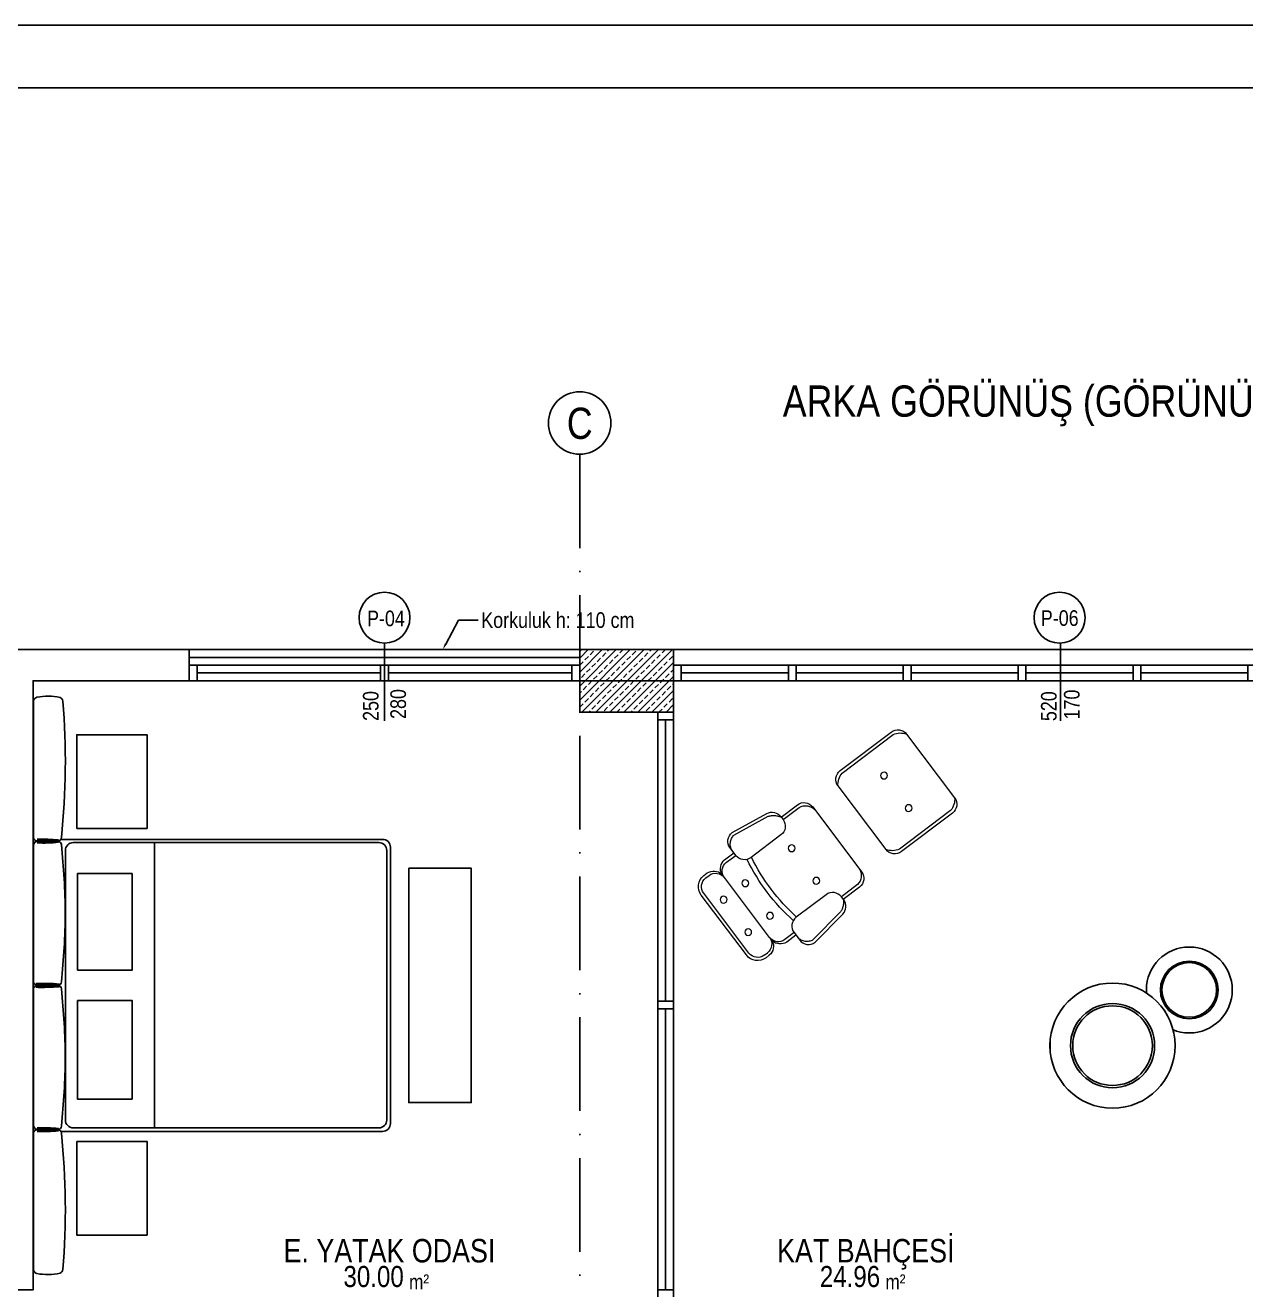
# Model space of a CAD drawing. Header units: millimetres. Extents: x 82776 to 137242, y 11666 to 27998.
# Drawn here: x 103635 to 104417, y 27188 to 27998 of the extents above; entities that cross this region are included whole.
import ezdxf
from ezdxf import colors
from ezdxf.entities.mleader import LeaderData, LeaderLine
from ezdxf.enums import TextEntityAlignment as Align
from ezdxf.math import Vec2, Vec3

# ---------------------------------------------------------------- set-up
doc = ezdxf.new("R2010")
doc.units = ezdxf.units.MM
doc.linetypes.add('ACAD_ISO10W100', pattern=[18, 12, -3, 0, -3])
doc.linetypes.add('HIDDEN', pattern=[9.525, 6.35, -3.175])
doc.layers.add('0_IFC_Area', color=100, linetype='Continuous', plot=False)
for name, color, linetype in [('0_IFC_Elevation_5', 252, 'Continuous'), ('0_IFC_Grid', 14, 'ACAD_ISO10W100'), ('0_IFC_Grid_Text_100', 14, 'Continuous'), ('0_IFC_Hatch_Structure', 251, 'Continuous'), ('0_IFC_Legend_Viewport', 7, 'Continuous'), ('0_IFC_Notation_Section_50', 10, 'Continuous'), ('0_IFC_Room_Text(No)_50', 12, 'Continuous'), ('0_IFC_Text_Explanation_50', 231, 'Continuous'), ('0_IFC_Window_Text', 60, 'Continuous'), ('1_IFC_Concrete_Section', 50, 'Continuous'), ('2_IFC_Handrail', 181, 'Continuous'), ('2_IFC_Wall', 130, 'Continuous'), ('3_IFC_Window', 136, 'Continuous'), ('6_IFC_Furniture', 35, 'Continuous'), ('7_IFC_Tree', 88, 'Continuous')]:
    doc.layers.add(name, color=color, linetype=linetype)
doc.styles.add('ARIAL-NARROW', font='ARIALN.TTF')
doc.styles.add('IFC_TEXT', font='ARIALN.TTF')

# ---------------------------------------------------------------- blocks, each defined once
blk = doc.blocks.new('*U101')
at = {"layer": '0_IFC_Legend_Viewport', "transparency": 33554687}
blk.add_lwpolyline([(-2913.29, 2920), (0, 2920), (0, 0), (-2913.29, 0)], close=True, dxfattribs=at)
at = {"style": 'IFC_TEXT'}
for tag, p in [('PAFTA', (-2283.68, 17.92)), ('KOT', (-1159.06, 17.96)), ('OLCEK', (-110.45, 17.91))]:
    blk.add_attdef(tag, p, '', height=35, dxfattribs=at)
blk = doc.blocks.new('A NK ST')
at = {"layer": '0_IFC_Hatch_Structure', "transparency": 33554687}
h = blk.add_hatch(dxfattribs=at)
h.set_pattern_fill('ANSI33', color=256, angle=180)
h.set_pattern_definition([(225, (-105891.8525, -41506.1965), (4.49012806, -4.49012806), []), (225, (-105896.3426, -41506.1965), (4.49012806, -4.49012806), [3.175, -1.5875])])
h.paths.add_polyline_path([(1030, 0), (1030, -40), (970, -40), (970, 0)])
at = {"layer": '1_IFC_Concrete_Section'}
blk.add_lwpolyline([(1030, 0), (1030, -40), (970, -40), (970, 0)], close=True, dxfattribs=at)
blk = doc.blocks.new('*U105')
blk.add_wipeout([(187.5, -10), (187.5, 0), (-187.5, 0.02), (-187.5, -9.98)]).dxf.layer = '3_IFC_Window'
at = {"layer": '3_IFC_Window'}
blk.add_lwpolyline([(187.5, -10), (187.5, 0), (-187.5, 0.02), (-187.5, -9.98)], close=True, dxfattribs=at)
for points in [[(-187.5, -9.98), (-187.5, 0.02)], [(-182.5, -9.98), (-182.5, 0.02)], [(182.5, -10), (182.5, 0)], [(-182.75, -4.97), (-182.5, -4.98)], [(-2.5, -5.02), (-182.75, -4.97)], [(-2.5, 0), (-2.5, -10)], [(2.5, 0), (2.5, -10)], [(182.5, -5), (2.5, -5)]]:
    blk.add_lwpolyline(points, dxfattribs=at)
blk = doc.blocks.new('bdlobitsehpa2pl')
blk.add_wipeout([(27.11, 4.63), (26.78, 6.24), (26.27, 8.12), (25.22, 10.96), (24.2, 13.06), (22.88, 15.26), (21.23, 17.48), (20.02, 18.85), (18.51, 20.33), (17.24, 21.43), (15.23, 22.9), (12.79, 24.34), (9.92, 25.65), (7.16, 26.55), (4.03, 27.2), (1.85, 27.44), (0, 27.5), (-3.7, 27.25), (-6.89, 26.62), (-9.33, 25.87), (-11.46, 25), (-14.51, 23.36), (-16.67, 21.87), (-18.49, 20.36), (-20.47, 18.37), (-21.65, 16.95), (-21.65, 16.95), (-23.57, 14.17), (-23.57, 14.17), (-25.19, 11.03), (-25.19, 11.03), (-26.34, 7.9), (-26.91, 5.65), (-26.91, 5.65), (-27.42, 2.12), (-27.42, 2.12), (-27.4, -2.33), (-27.4, -2.33), (-27.06, -4.89), (-27.06, -4.89), (-26.32, -7.97), (-25.55, -10.16), (-25.55, -10.16), (-23.56, -14.18), (-23.56, -14.18), (-21.64, -16.97), (-18.91, -19.97), (-18.91, -19.97), (-16.72, -21.83), (-14.97, -23.07), (-14.97, -23.07), (-12.28, -24.61), (-12.28, -24.61), (-9.95, -25.64), (-8.1, -26.28), (-5.64, -26.92), (-3.79, -27.24), (-2.13, -27.42), (0, -27.5), (3.21, -27.31), (5.93, -26.85), (7.82, -26.37), (9.92, -25.65), (11.26, -25.09), (13.12, -24.17), (18.1, -20.7), (18.1, -20.7), (19.59, -19.3), (21.77, -16.81), (21.77, -16.81), (24.18, -13.1), (24.18, -13.1), (25.87, -9.32), (26.89, -5.77), (27.22, -3.91), (27.5, 0), (27.44, 1.76)]).dxf.layer = '6_IFC_Furniture'
at = {"layer": '6_IFC_Furniture'}
for radius in [27.5, 18.5, 17.5]:
    blk.add_circle((0, 0), radius, dxfattribs=at)
blk = doc.blocks.new('Puff Lintz Charles')
at = {"lineweight": 9, "ltscale": 0.1}
blk.add_wipeout([(-0.2143, -0.6494), (-0.2381, -0.6417), (-0.2577, -0.6261), (-0.2705, -0.6046), (-0.275, -0.58), (-0.275, -0.07), (-0.2697, -0.0432), (-0.2545, -0.0205), (-0.2318, -0.0053), (-0.205, 0), (0.205, 0), (0.2318, -0.0053), (0.2545, -0.0205), (0.2697, -0.0432), (0.275, -0.07), (0.275, -0.58), (0.2697, -0.6068), (0.2545, -0.6295), (0.2318, -0.6447), (0.205, -0.65)], dxfattribs=at).dxf.layer = '6_IFC_Furniture'
at = {"layer": '6_IFC_Furniture', "lineweight": 9, "ltscale": 0.1}
for p, q in [((0.205, -0.02), (-0.205, -0.02)), ((-0.205, -0.63), (0.205, -0.63))]:
    blk.add_line(p, q, dxfattribs=at)
blk.add_lwpolyline([(-0.205, -0.65), (0.205, -0.65, 0.414214), (0.275, -0.58), (0.275, -0.07, 0.414214), (0.205, 0), (-0.205, 0, 0.414214), (-0.275, -0.07), (-0.275, -0.58, 0.414214)], format="xyb", close=True, dxfattribs=at)
for centre in [(0, -0.1943), (0, -0.4557)]:
    blk.add_circle(centre, 0.0219, dxfattribs=at)
for centre, start, end in [((-0.1813, -0.1271), 102.456, 148.61936), ((0.1813, -0.1271), 31.38064, 77.544), ((-0.1813, -0.5229), 211.38064, 257.544), ((0.1813, -0.5229), 282.456, 328.61936)]:
    blk.add_arc(centre, 0.1097, start, end, dxfattribs=at)
blk = doc.blocks.new('Poltrona Charles Lintz')
at = {"lineweight": 9, "ltscale": 0.1}
blk.add_wipeout([(-0.71, -0.33), (-0.84, -0.33), (-0.8537, -0.3287), (-0.8668, -0.3247), (-0.8789, -0.3182), (-0.8895, -0.3095), (-0.8982, -0.2989), (-0.9047, -0.2868), (-0.9087, -0.2737), (-0.91, -0.26), (-0.91, 0.2387), (-0.91, 0.26), (-0.9047, 0.2868), (-0.8982, 0.2989), (-0.8895, 0.3095), (-0.8789, 0.3182), (-0.8668, 0.3247), (-0.8537, 0.3287), (-0.84, 0.33), (-0.71, 0.33), (-0.7063, 0.3567), (-0.6929, 0.3801), (-0.6736, 0.3957), (-0.6622, 0.4007), (-0.6501, 0.4036), (-0.4, 0.44), (-0.3732, 0.4347), (-0.3505, 0.4195), (-0.3353, 0.3968), (-0.33, 0.37), (-0.33, 0.33), (-0.2561, 0.33), (-0.2318, 0.3241), (-0.2106, 0.3107), (-0.1949, 0.2912), (-0.1863, 0.2677), (-0.1778, 0.2914), (-0.162, 0.311), (-0.1407, 0.3243), (-0.1161, 0.33), (-0.09, 0.33), (-0.0724, 0.3283), (-0.0556, 0.3231), (-0.04, 0.3148), (-0.0264, 0.3036), (-0.0152, 0.29), (-0.0069, 0.2744), (-0.0017, 0.2576), (0, 0.24), (0, 0), (0, -0.24), (-0.0017, -0.2576), (-0.0069, -0.2744), (-0.0152, -0.29), (-0.0264, -0.3036), (-0.04, -0.3148), (-0.0556, -0.3231), (-0.0724, -0.3283), (-0.09, -0.33), (-0.1161, -0.33), (-0.1286, -0.3282), (-0.1407, -0.3243), (-0.1519, -0.3185), (-0.162, -0.311), (-0.162, -0.311), (-0.1707, -0.3018), (-0.1778, -0.2914), (-0.183, -0.2799), (-0.1863, -0.2677), (-0.1896, -0.2798), (-0.1949, -0.2912), (-0.2019, -0.3016), (-0.2106, -0.3107), (-0.2206, -0.3183), (-0.2318, -0.3241), (-0.2437, -0.3281), (-0.2561, -0.33), (-0.33, -0.33), (-0.33, -0.37), (-0.3313, -0.3837), (-0.3353, -0.3968), (-0.3418, -0.4089), (-0.3505, -0.4195), (-0.3611, -0.4282), (-0.3732, -0.4347), (-0.3863, -0.4387), (-0.4, -0.44), (-0.6501, -0.4036), (-0.6622, -0.4007), (-0.6736, -0.3957), (-0.684, -0.3887), (-0.6929, -0.3801), (-0.7002, -0.37), (-0.7056, -0.3587), (-0.7089, -0.3467), (-0.71, -0.3343)], dxfattribs=at).dxf.layer = '6_IFC_Furniture'
at = {"layer": '6_IFC_Furniture', "linetype": 'HIDDEN', "lineweight": 5, "ltscale": 0.1}
for p, q in [((-0.3987, 0.42), (-0.6472, 0.3838)), ((-0.3987, -0.42), (-0.6472, -0.3838))]:
    blk.add_line(p, q, dxfattribs=at)
at = {"layer": '6_IFC_Furniture', "lineweight": 9, "ltscale": 0.1}
for p, q in [((-0.71, 0.33), (-0.84, 0.33)), ((-0.2561, 0.33), (-0.33, 0.33)), ((-0.09, 0.33), (-0.1161, 0.33)), ((-0.91, 0.26), (-0.91, -0.26)), ((-0.71, 0.31), (-0.84, 0.31)), ((-0.2561, 0.31), (-0.33, 0.31)), ((-0.09, 0.31), (-0.1161, 0.31)), ((-0.1861, -0.24), (-0.1861, 0.24)), ((-0.02, -0.24), (-0.02, 0.24)), ((0, -0.24), (0, 0.24)), ((-0.84, -0.31), (-0.71, -0.31)), ((-0.33, -0.31), (-0.2561, -0.31)), ((-0.09, -0.31), (-0.1161, -0.31)), ((-0.84, -0.33), (-0.71, -0.33)), ((-0.33, -0.33), (-0.2561, -0.33)), ((-0.1161, -0.33), (-0.09, -0.33))]:
    blk.add_line(p, q, dxfattribs=at)
for points in [[(-0.64, 0.24), (-0.4, 0.24, 0.414214), (-0.33, 0.31), (-0.33, 0.37, 0.414214), (-0.4, 0.44), (-0.6501, 0.4036, 0.372448), (-0.71, 0.3343), (-0.71, 0.31, 0.414214)], [(-0.64, -0.24), (-0.4, -0.24, -0.414214), (-0.33, -0.31), (-0.33, -0.37, -0.414214), (-0.4, -0.44), (-0.6501, -0.4036, -0.372448), (-0.71, -0.3343), (-0.71, -0.31, -0.414214)]]:
    blk.add_lwpolyline(points, format="xyb", close=True, dxfattribs=at)
for centre in [(-0.6435, 0.1307), (-0.2716, 0.1307), (-0.0975, 0.1307), (-0.6435, -0.1307), (-0.2716, -0.1307), (-0.0975, -0.1307)]:
    blk.add_circle(centre, 0.0219, dxfattribs=at)
at = {"layer": '6_IFC_Furniture', "linetype": 'HIDDEN', "lineweight": 5, "ltscale": 0.1}
for centre, radius, start, end in [((-0.4097, 0.3404), 0.0804, 7.42387, 82.12347), ((-0.6058, 0.2719), 0.1193, 110.30623, 150.846), ((-0.6058, -0.2719), 0.1193, 209.154, 249.69377), ((-0.4097, -0.3404), 0.0804, 277.87653, 352.57613)]:
    blk.add_arc(centre, radius, start, end, dxfattribs=at)
at = {"layer": '6_IFC_Furniture', "lineweight": 9, "ltscale": 0.1}
for centre, radius, start, end in [((-0.84, 0.26), 0.07, 90, 180), ((-0.2616, 0.2535), 0.0767, 10.66532, 85.89611), ((-0.1115, 0.2542), 0.076, 93.48268, 169.75182), ((-0.09, 0.24), 0.09, 0, 90), ((-0.8273, 0.2275), 0.0834, 98.74623, 172.2777), ((-1.6234, 0), 1.2747, 348.89078, 11.10922), ((-0.2561, 0.24), 0.07, 0, 90), ((-0.1161, 0.24), 0.07, 90, 180), ((-0.09, 0.24), 0.07, 0, 90), ((-1.6547, 0), 1.2747, 349.14766, 10.85234), ((-0.8273, -0.2275), 0.0834, 187.7223, 261.25377), ((-0.2561, -0.24), 0.07, 270, 0), ((-0.1161, -0.24), 0.07, 180, 270), ((-0.09, -0.24), 0.07, 270, 0), ((-0.09, -0.24), 0.09, 270, 0), ((-0.84, -0.26), 0.07, 180, 270), ((-0.2616, -0.2535), 0.0767, 274.10389, 349.33468), ((-0.1115, -0.2542), 0.076, 190.24818, 266.51732)]:
    blk.add_arc(centre, radius, start, end, dxfattribs=at)
blk = doc.blocks.new('*U1130')
blk.add_wipeout([(0, 0), (60, 0), (60, -45), (0, -45)]).dxf.layer = '6_IFC_Furniture'
at = {"layer": '6_IFC_Furniture', "transparency": 33554687}
blk.add_lwpolyline([(0, -45), (0, 0), (60, 0), (60, -45)], close=True, dxfattribs=at)
blk = doc.blocks.new('A$Cac035e16')
at = {"xscale": -1, "rotation": 270}
blk.add_blockref('*U1130', (-39.27, 147.57), dxfattribs=at)
at = {"rotation": 270}
blk.add_blockref('*U1130', (-39.27, -52.71), dxfattribs=at)
blk.add_wipeout([(-107.21, 141.24), (-109.13, 140.86), (-110.75, 139.78), (-111.83, 138.15), (-112.21, 136.24), (-112.21, -40.76), (-111.83, -42.67), (-110.75, -44.29), (-109.13, -45.38), (-107.21, -45.76), (111.59, -45.76), (113.5, -45.38), (115.12, -44.29), (116.21, -42.67), (116.59, -40.76), (116.59, 136.24), (116.21, 138.15), (115.12, 139.78), (113.5, 140.86), (111.59, 141.24)]).dxf.layer = '6_IFC_Furniture'
at = {"layer": '6_IFC_Furniture'}
blk.add_line((-34.49, 138.96), (-34.49, -43.68), dxfattribs=at)
for points in [[(-83.84, 57.35), (-48.84, 57.35), (-48.84, 120.57), (-83.84, 120.57)], [(-83.84, 38.06), (-48.84, 38.06), (-48.84, -23.86), (-83.84, -23.86)]]:
    blk.add_lwpolyline(points, close=True, dxfattribs=at)
blk.add_wipeout([(-111.85, 137.86), (-111.81, 138.25), (-111.7, 138.62), (-111.51, 138.97), (-111.26, 139.27), (-110.96, 139.52), (-110.61, 139.71), (-110.24, 139.82), (-109.85, 139.86), (-96.11, 139.86), (-95.34, 139.71), (-94.69, 139.27), (-94.26, 138.62), (-94.11, 137.86), (-92.31, 115.91), (-91.57, 93.87), (-92.31, 71.88), (-93.08, 60.9), (-94.11, 49.94), (-94.31, 49.06), (-94.89, 48.35), (-95.72, 47.98), (-96.63, 48.01), (-109.85, 47.94), (-110.61, 48.09), (-111.26, 48.53), (-111.7, 49.18), (-111.85, 49.94)]).dxf.layer = '6_IFC_Furniture'
blk.add_arc((-105.9, 245.3), 106.45, 268.00272, 275.36674, dxfattribs=at)
blk.add_wipeout([(-111.85, -42.38), (-111.81, -42.77), (-111.7, -43.14), (-111.51, -43.49), (-111.26, -43.79), (-110.96, -44.04), (-110.61, -44.22), (-110.24, -44.34), (-109.85, -44.38), (-96.11, -44.38), (-95.34, -44.22), (-94.69, -43.79), (-94.26, -43.14), (-94.11, -42.38), (-92.31, -20.43), (-91.57, 1.61), (-92.31, 23.61), (-93.08, 34.58), (-94.11, 45.54), (-94.31, 46.43), (-94.89, 47.13), (-95.72, 47.5), (-96.63, 47.47), (-109.85, 47.54), (-110.61, 47.39), (-111.26, 46.96), (-111.7, 46.31), (-111.85, 45.54)]).dxf.layer = '6_IFC_Furniture'
for points in [[(-107.21, -45.76), (111.59, -45.76, 0.414214), (116.59, -40.76), (116.59, 136.24, 0.414214), (111.59, 141.24), (-107.21, 141.24, 0.414214), (-112.21, 136.24), (-112.21, -40.76, 0.414214)], [(-91.57, 93.9, -0.023952), (-94.11, 49.94, -0.414214), (-96.11, 47.94), (-109.85, 47.94, -0.414214), (-111.85, 49.94), (-111.85, 93.9), (-111.85, 137.86, -0.414214), (-109.85, 139.86), (-96.11, 139.86, -0.414214), (-94.11, 137.86, -0.023952)], [(114.21, -38.68), (114.21, 133.96, 0.414214), (109.21, 138.96), (-86.52, 138.96, 0.414214), (-91.52, 133.96), (-91.52, -38.68, 0.414214), (-86.52, -43.68), (109.21, -43.68, 0.414214)], [(-91.57, 1.55, 0.023952), (-94.11, 45.51, 0.414214), (-96.11, 47.51), (-109.85, 47.51, 0.414214), (-111.85, 45.51), (-111.85, 1.55), (-111.85, -42.41, 0.414214), (-109.85, -44.41), (-96.11, -44.41, 0.414214), (-94.11, -42.41, 0.023952)]]:
    blk.add_lwpolyline(points, format="xyb", close=True, dxfattribs=at)
for centre, radius, start, end in [((-107.29, -117.96), 166.97, 85.86848, 91.12066), ((-107.29, 213.4), 166.97, 268.87934, 274.13152), ((-105.9, -149.86), 106.45, 84.63326, 91.99728)]:
    blk.add_arc(centre, radius, start, end, dxfattribs=at)
for points in [[(-111.85, 230.21), (-111.54, 230.88), (-111.09, 231.45), (-110.51, 231.9), (-109.85, 232.21), (-107.99, 232.51), (-106.12, 232.71), (-104.24, 232.82), (-102.36, 232.84), (-100.49, 232.77), (-98.61, 232.61), (-96.75, 232.36), (-94.9, 232.02), (-94.27, 231.62), (-93.75, 231.07), (-93.39, 230.42), (-93.19, 229.69), (-92.76, 224.24), (-92.4, 218.78), (-92.1, 213.31), (-91.86, 207.85), (-91.57, 185.97), (-91.81, 175.03), (-92.32, 164.1), (-93.08, 153.19), (-94.11, 142.29), (-94.26, 141.53), (-94.69, 140.88), (-95.34, 140.45), (-96.11, 140.29), (-109.85, 140.29), (-110.61, 140.45), (-111.26, 140.88), (-111.71, 141.56), (-111.85, 142.29)], [(-111.85, -134.73), (-111.54, -135.39), (-111.09, -135.97), (-110.51, -136.42), (-109.85, -136.73), (-107.99, -137.02), (-106.12, -137.23), (-104.24, -137.34), (-102.36, -137.36), (-100.49, -137.29), (-98.61, -137.13), (-96.75, -136.88), (-94.9, -136.54), (-94.27, -136.14), (-93.75, -135.59), (-93.39, -134.93), (-93.19, -134.21), (-92.76, -128.75), (-92.4, -123.29), (-92.1, -117.83), (-91.86, -112.37), (-91.57, -90.49), (-91.81, -79.55), (-92.32, -68.62), (-93.08, -57.7), (-94.11, -46.81), (-94.26, -46.05), (-94.69, -45.4), (-95.34, -44.96), (-96.11, -44.81), (-109.85, -44.81), (-110.61, -44.96), (-111.26, -45.4), (-111.71, -46.07), (-111.85, -46.81)]]:
    blk.add_wipeout(points).dxf.layer = '6_IFC_Furniture'
for points in [[(-93.19, 229.7, 0.251606), (-94.9, 232.02, 0.09701), (-109.85, 232.21, 0.239539), (-111.85, 230.21), (-111.85, 142.29, 0.414214), (-109.85, 140.29), (-96.11, 140.29, 0.414214), (-94.11, 142.29, 0.047628), (-93.19, 229.7)], [(-93.19, -134.25, -0.251606), (-94.9, -136.58, -0.09701), (-109.85, -136.77, -0.239539), (-111.85, -134.77), (-111.85, -46.85, -0.414214), (-109.85, -44.85), (-96.11, -44.85, -0.414214), (-94.11, -46.85, -0.047628), (-93.19, -134.25)]]:
    blk.add_lwpolyline(points, format="xyb", dxfattribs=at)
for centre, start, end in [((-105.9, 34.85), 84.63326, 91.99728), ((-105.9, 60.6), 268.00272, 275.36674)]:
    blk.add_arc(centre, 106.45, start, end, dxfattribs=at)
blk = doc.blocks.new('*U99')
blk.add_wipeout([(0, 0), (150, 0), (150, -40), (0, -40)]).dxf.layer = '6_IFC_Furniture'
at = {"layer": '6_IFC_Furniture', "transparency": 33554687}
blk.add_lwpolyline([(0, -40), (0, 0), (150, 0), (150, -40)], close=True, dxfattribs=at)
blk = doc.blocks.new('A K1 PLAN')
at = {"rotation": 270}
blk.add_blockref('*U99', (900.52, 560), dxfattribs=at)
at = {"layer": '7_IFC_Tree', "xscale": -1, "rotation": 180}
blk.add_blockref('A$Cac035e16', (732.21, 532.74), dxfattribs=at)
at = {"layer": '2_IFC_Wall'}
for points in [[(2000, 40), (2000, 700), (0, 700), (0, -150), (1550, -150)], [(1550, 680), (620, 680), (620, 290), (550, 290)]]:
    blk.add_lwpolyline(points, dxfattribs=at)
at = {"rotation": 270}
blk.add_blockref('*U105', (1029.98, 472.5), dxfattribs=at)
at = {"lineweight": 9, "xscale": -100.0000000000001, "yscale": 100.0000000000001, "zscale": 100, "rotation": 37.05780111030914}
blk.add_blockref('Puff Lintz Charles', (1153.14, 634.85), dxfattribs=at)
at = {"xscale": -1, "rotation": 180}
blk.add_blockref('bdlobitsehpa2pl', (1360.29, 482.06), dxfattribs=at)
at = {"lineweight": 9, "xscale": -100.0000000000001, "yscale": 100.0000000000001, "zscale": 100, "rotation": 37.05780111030914}
blk.add_blockref('Poltrona Charles Lintz', (1062.22, 523.63), dxfattribs=at)
at = {"xscale": -1.457036032496121, "yscale": 1.457036032496121, "zscale": 1.457036032496118, "rotation": 180}
blk.add_blockref('bdlobitsehpa2pl', (1311.16, 446.43), dxfattribs=at)
blk = doc.blocks.new('A_KESIT YERLERI')
at = {"layer": '0_IFC_Notation_Section_50', "transparency": 33554687, "insert": (375, 1139.06), "char_height": 20, "attachment_point": 1, "style": 'IFC_TEXT'}
blk.add_mtext_dynamic_manual_height_columns('\\pxql;ARKA GÖRÜNÜŞ (GÖRÜNÜŞ-3)', width=515.9971, gutter_width=12.5, heights=[0], dxfattribs=at)
blk = doc.blocks.new('0_IFC_AXIS_TEXT_100')
at = {"layer": '0_IFC_Grid_Text_100'}
blk.add_circle((0, 1000), 1000, dxfattribs=at)
at = {"layer": '0_IFC_Grid_Text_100', "style": 'IFC_TEXT'}
blk.add_attdef('AXIS_NO', text='', height=1000, dxfattribs=at).set_placement((0, 993), align=Align.MIDDLE_CENTER)
blk = doc.blocks.new('A_AKS')
at = {"layer": '0_IFC_Grid', "ltscale": 5}
for points in [[(970, 1355), (970.00191, 255)], [(-125, 1230), (2125.00231, 1230)]]:
    blk.add_lwpolyline(points, dxfattribs=at)
ref = blk.add_blockref('0_IFC_AXIS_TEXT_100', (970, 1355), dxfattribs=dict(xscale=-0.02, yscale=0.02, zscale=0.02, rotation=0.0064968962269241))
ref.add_attrib('AXIS_NO', 'C', dxfattribs={"layer": '0_IFC_Grid_Text_100', "height": 20, "rotation": 0.0064969, "style": 'IFC_TEXT'}).set_placement((969.99775, 1374.85432), align=Align.MIDDLE_CENTER)
blk = doc.blocks.new('0_IFC_ROOM_TEXT_50')
at = {"layer": '0_IFC_Room_Text(No)_50', "insert": (13.22, -40.02), "char_height": 9.625, "attachment_point": 1, "style": 'IFC_TEXT'}
blk.add_mtext_dynamic_manual_height_columns('m²', width=16.6949, gutter_width=6.88, heights=[0], dxfattribs=at)
at = {"layer": '0_IFC_Room_Text(No)_50', "style": 'IFC_TEXT'}
blk.add_attdef('ROOM_NUMBER', text='', height=7.7, dxfattribs=at).set_placement((0.68, -10.73), align=Align.CENTER)
blk.add_attdef('ROOM_NAME', text='', height=13.47, dxfattribs=at).set_placement((0.68, -24.84), align=Align.MIDDLE_CENTER)
blk.add_attdef('AREA', text='', height=13.47, dxfattribs=at).set_placement((9.85, -49.66), align=Align.RIGHT)
at = {"layer": '0_IFC_Text_Explanation_50', "style": 'IFC_TEXT', "flags": 1}
for tag, p in [('DÖŞEME:', (-41.09, -64.38)), ('DUVAR:', (-41.09, -75.48)), ('TAVAN:', (-41.09, -86.74))]:
    blk.add_attdef(tag, p, '', height=7.7, dxfattribs=at)
blk = doc.blocks.new('A_K1_ALAN')
at = {"layer": '0_IFC_Area'}
for points in [[(-960, 790), (-1010, 790), (-1010, 810), (-1360, 810), (-1360, 420), (-1430, 420), (-1430, 430), (-1530, 430), (-1530, 205.01), (-1360, 205.01), (-1360, 205.01), (-1360, 140.01), (-1030, 140.01), (-1030, 205.01), (-960, 205.01)], [(-430, 810), (-950, 810), (-950, 330.01), (-430, 330.01)]]:
    blk.add_lwpolyline(points, close=True, dxfattribs=at)
ref = blk.add_blockref('0_IFC_ROOM_TEXT_50', (-827.5, 470))
ref.add_attrib('ROOM_NAME', 'KAT BAHÇESİ', dxfattribs={"layer": '0_IFC_Room_Text(No)_50', "height": 15, "style": 'IFC_TEXT'}).set_placement((-826.82, 445.16), align=Align.MIDDLE_CENTER)
ref.add_attrib('AREA', '24.96', dxfattribs={"layer": '0_IFC_Room_Text(No)_50', "height": 13.475, "style": 'IFC_TEXT'}).set_placement((-817.65, 421.9), align=Align.RIGHT)
ref = blk.add_blockref('0_IFC_ROOM_TEXT_50', (-1132.5, 470))
ref.add_attrib('ROOM_NAME', 'E. YATAK ODASI', dxfattribs={"layer": '0_IFC_Room_Text(No)_50', "height": 15, "style": 'IFC_TEXT'}).set_placement((-1131.82, 445.16), align=Align.MIDDLE_CENTER)
ref.add_attrib('AREA', '30.00', dxfattribs={"layer": '0_IFC_Room_Text(No)_50', "height": 13.475, "style": 'IFC_TEXT'}).set_placement((-1122.65, 421.9), align=Align.RIGHT)
blk = doc.blocks.new('*U1494')
at = {"layer": '0_IFC_Window_Text'}
blk.add_lwpolyline([(-32.61, -0.65), (-82.39, -0.65)], dxfattribs=at)
blk.add_circle((-16.31, 0), 16.31, dxfattribs=at)
at = {"layer": '0_IFC_Window_Text', "style": 'ARIAL-NARROW'}
blk.add_attdef('WINDOWTEXT', text='', height=10, rotation=270, dxfattribs=at).set_placement((-21.59, -0.1), align=Align.CENTER)
for tag, p in [('GENISLIK', (-82.54, 1.89)), ('YUKSEKLIK', (-81.47, -12.81))]:
    blk.add_attdef(tag, p, '', height=10, dxfattribs=at)
blk = doc.blocks.new('*U1495')
at = {"layer": '0_IFC_Window_Text'}
blk.add_circle((125, 40.42), 16.31, dxfattribs=at)
at = {"layer": '0_IFC_Window_Text', "insert": (111.19, -25.68), "char_height": 10, "attachment_point": 1, "rotation": 90, "style": 'ARIAL-NARROW'}
blk.add_mtext_dynamic_manual_height_columns('250', width=65.1539, gutter_width=50, heights=[0], dxfattribs=at)
at = {"layer": '0_IFC_Window_Text', "style": 'ARIAL-NARROW'}
blk.add_attdef('TİP', (113.82, 34.93), '', height=10, dxfattribs=at)
blk.add_wipeout([(0, 0), (250, 0), (250, 20), (0, 20)]).dxf.layer = '3_IFC_Window'
at = {"layer": '0_IFC_Elevation_5'}
blk.add_lwpolyline([(0, 10), (0, 20), (250, 20), (250, 10)], dxfattribs=at)
at = {"layer": '2_IFC_Wall'}
for points in [[(0, 0), (0, 20)], [(250, 0), (250, 20)]]:
    blk.add_lwpolyline(points, dxfattribs=at)
at = {"layer": '3_IFC_Window'}
for points in [[(0, 10), (5, 10), (5, 0), (0, 0)], [(245, 10), (250, 10), (250, 0), (245, 0)]]:
    blk.add_lwpolyline(points, close=True, dxfattribs=at)
for points in [[(5, 10), (245, 10)], [(0, 0), (250, 0)], [(5, 5), (245, 5)]]:
    blk.add_lwpolyline(points, dxfattribs=at)
blk.add_wipeout([(122.5, 0), (127.5, 0), (127.5, 10), (122.5, 10)]).dxf.layer = '3_IFC_Window'
at = {"layer": '0_IFC_Window_Text'}
blk.add_lwpolyline([(125, 24.11), (125, -25.68)], dxfattribs=at)
at = {"layer": '3_IFC_Window'}
blk.add_lwpolyline([(122.5, 10), (127.5, 10), (127.5, 0), (122.5, 0)], close=True, dxfattribs=at)
at = {"layer": '0_IFC_Window_Text', "style": 'ARIAL-NARROW'}
blk.add_attdef('YUKSEKLIK', (138.75, -24.41), '', height=10, rotation=90, dxfattribs=at)
blk = doc.blocks.new('PEN 520 PLAN')
blk.add_wipeout([(-449.62, -3.49), (70.38, -3.49), (70.38, 16.51), (-449.62, 16.51)]).dxf.layer = '3_IFC_Window'
at = {"layer": '0_IFC_Elevation_5'}
blk.add_lwpolyline([(-449.62, 6.51), (-449.62, 16.51), (70.38, 16.51), (70.38, 6.51)], dxfattribs=at)
at = {"layer": '2_IFC_Wall'}
blk.add_lwpolyline([(-449.62, -3.49), (-449.62, 16.51)], dxfattribs=at)
at = {"layer": '3_IFC_Window'}
blk.add_lwpolyline([(-449.62, 6.51), (-444.62, 6.51), (-444.62, -3.49), (-449.62, -3.49)], close=True, dxfattribs=at)
for points in [[(-444.62, 6.51), (70.38, 6.51)], [(-444.62, 1.51), (65.38, 1.51)], [(-449.62, -3.49), (70.38, -3.49)]]:
    blk.add_lwpolyline(points, dxfattribs=at)
for points in [[(-376.04, 6.51), (-371.04, 6.51), (-371.04, -3.49), (-376.04, -3.49)], [(-302.47, 6.51), (-297.47, 6.51), (-297.47, -3.49), (-302.47, -3.49)], [(-228.9, 6.51), (-223.9, 6.51), (-223.9, -3.49), (-228.9, -3.49)], [(-155.33, 6.51), (-150.33, 6.51), (-150.33, -3.49), (-155.33, -3.49)], [(-81.76, 6.51), (-76.76, 6.51), (-76.76, -3.49), (-81.76, -3.49)], [(-8.19, 6.51), (-3.19, 6.51), (-3.19, -3.49), (-8.19, -3.49)], [(65.38, 6.51), (70.38, 6.51), (70.38, -3.49), (65.38, -3.49)]]:
    blk.add_wipeout(points).dxf.layer = '3_IFC_Window'
at = {"layer": '2_IFC_Wall'}
blk.add_lwpolyline([(70.38, -3.49), (70.38, 16.51)], dxfattribs=at)
at = {"layer": '3_IFC_Window'}
for points in [[(-376.04, -3.49), (-371.04, -3.49), (-371.04, 6.51), (-376.04, 6.51)], [(-302.47, -3.49), (-297.47, -3.49), (-297.47, 6.51), (-302.47, 6.51)], [(-228.9, -3.49), (-223.9, -3.49), (-223.9, 6.51), (-228.9, 6.51)], [(-155.33, -3.49), (-150.33, -3.49), (-150.33, 6.51), (-155.33, 6.51)], [(-81.76, -3.49), (-76.76, -3.49), (-76.76, 6.51), (-81.76, 6.51)], [(-8.19, -3.49), (-3.19, -3.49), (-3.19, 6.51), (-8.19, 6.51)], [(65.38, -3.49), (70.38, -3.49), (70.38, 6.51), (65.38, 6.51)]]:
    blk.add_lwpolyline(points, close=True, dxfattribs=at)
blk = doc.blocks.new('A$C2eff387a')
blk.add_blockref('PEN 520 PLAN', (170.43, -17.2))
blk = doc.blocks.new('A K1 DOGRAMA')
blk.add_blockref('*U1495', (720, -20)).add_auto_attribs({'YUKSEKLIK': '280', 'TİP': 'P-04'})
blk.add_blockref('A$C2eff387a', (1309.19, 0.7))
at = {"layer": '2_IFC_Handrail'}
for points in [[(720, 0), (970, 0)], [(720, -5), (970, -5)]]:
    blk.add_lwpolyline(points, dxfattribs=at)
at = {"rotation": 90}
blk.add_blockref('*U1494', (1277.23, 36.73), dxfattribs=at).add_auto_attribs({'YUKSEKLIK': '170', 'GENISLIK': '520', 'WINDOWTEXT': 'P-06'})
at = {"layer": '0_IFC_Text_Explanation_50'}
ml = blk.add_multileader_mtext('Standard', dxfattribs=at)
ml.set_content('Korkuluk h: 110 cm', color=256, style='IFC_TEXT')
ml.set_leader_properties()
ml.build(insert=Vec2(0, 0))
ml.multileader.update_dxf_attribs({"text_right_attachment_type": 2, "dogleg_length": 0.36})
ctx = ml.context
ctx.base_point, ctx.char_height, ctx.plane_origin = Vec3(904.96, 18.77), 10, Vec3(882.29, -3)
ctx.right_attachment = 2
notes = []
notes.append((ctx, [(0, (1, 1, 0), (892.38, 18.77), (1, 0), 12.58, [(0, [(882.29, 0)], 0, [])])]))
ctx.mtext.insert, ctx.mtext.flow_direction = Vec3(906.96, 23.86), 5
for ctx, leaders in notes:
    for number, flags, end, landing, length, lines in leaders:
        leader = LeaderData()
        leader.index, (leader.has_last_leader_line, leader.has_dogleg_vector, leader.attachment_direction) = number, flags
        leader.last_leader_point, leader.dogleg_vector, leader.dogleg_length = Vec3(end), Vec3(landing), length
        for number, points, colour, breaks in lines:
            line = LeaderLine()
            line.index, line.vertices, line.color, line.breaks = number, Vec3.list(points), colors.encode_raw_color(colour), breaks
            leader.lines.append(line)
        ctx.leaders.append(leader)

msp = doc.modelspace()

# ---------------------------------------------------------------- linework, layer by layer
msp.add_lwpolyline([(82776.39, 27997.56), (82776.39, 24997.56), (137241.54, 24997.56), (137241.54, 27997.56)], close=True)

# ---------------------------------------------------------------- block references
msp.add_blockref('*U101', (105497.54, 25037.56))

# ---------------------------------------------------------------- next in the draw order: block references
msp.add_blockref('A K1 PLAN', (103020.29, 26897.91))

# ---------------------------------------------------------------- next in the draw order: block references
for name, p in [('A_KESIT YERLERI', (103745.29, 26627.91)), ('A_AKS', (103020.29, 26367.91)), ('A NK ST', (103020.29, 27597.91)), ('A_K1_ALAN', (105000.29, 26767.91))]:
    msp.add_blockref(name, p)

# ---------------------------------------------------------------- next in the draw order: block references
msp.add_blockref('A K1 DOGRAMA', (103020.29, 27597.91))

doc.saveas('drawing.dxf')
